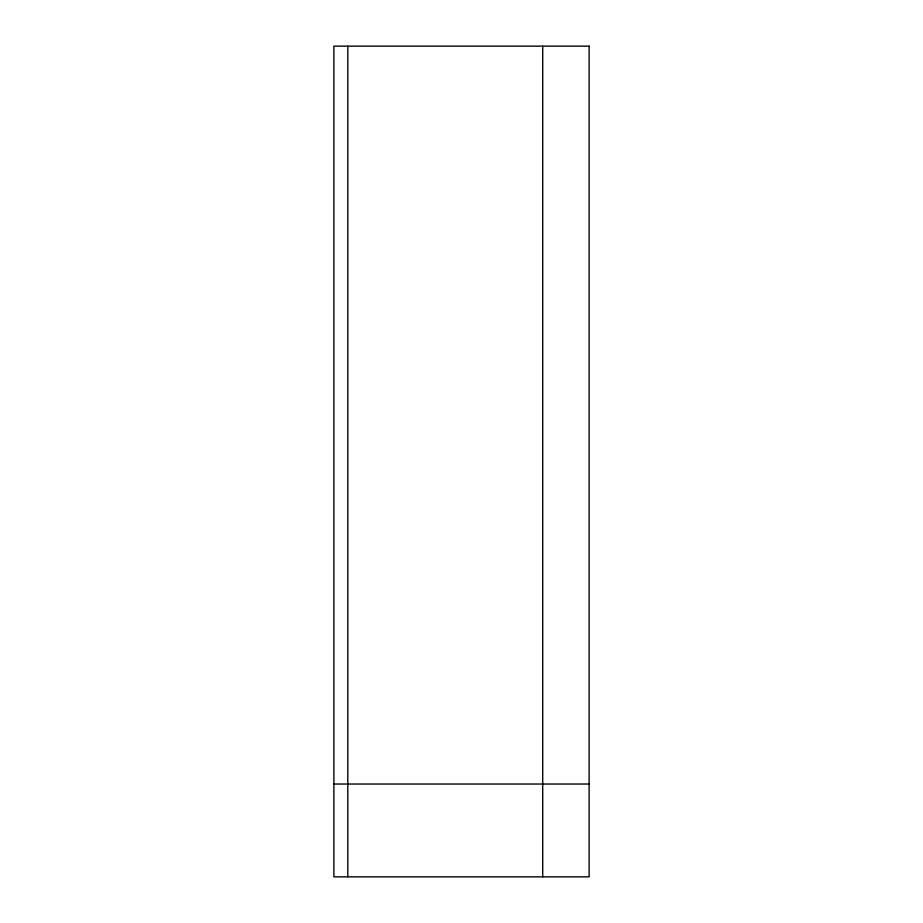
<?xml version="1.0" encoding="UTF-8"?>
<svg xmlns="http://www.w3.org/2000/svg" width="923" height="923" viewBox="0 0 923 923"><rect width="100%" height="100%" fill="white"/><g stroke="black" fill="none" stroke-linecap="round" stroke-linejoin="round"><path stroke-width="1.38" d="M333.884 784.031L589.116 784.031M542.712 46.15L542.712 876.85M347.798 46.15L347.798 876.85M589.116 46.15L333.884 46.15L333.884 876.85L589.116 876.85L589.116 46.15"/></g></svg>
